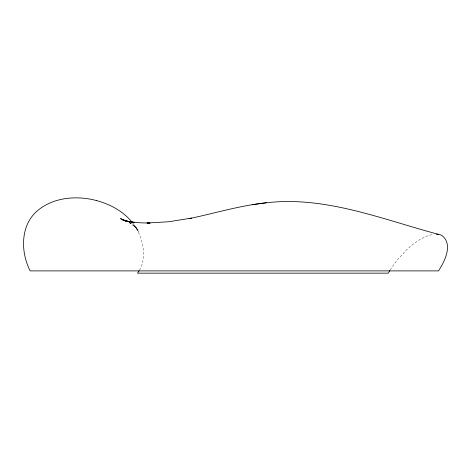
<?xml version="1.0" encoding="UTF-8"?>
<svg xmlns="http://www.w3.org/2000/svg" width="471" height="471" viewBox="0 0 471 471"><rect width="100%" height="100%" fill="white"/><g stroke="black" fill="none" stroke-linecap="round" stroke-linejoin="round"><path stroke-width="0.35" stroke-dasharray="2.35 1.77" d="M139.469 270.242C145.551 259.598 144.12 246.292 139.752 235.294A49.602 44.109 82.9 0 0 132.634 222.93M390.112 269.912L396.723 260.604L405.519 250.984A50.326 16.668 -53.9 0 1 409.317 247.446A49.679 16.456 -53.9 0 1 415.033 242.824C420.579 238.844 426.785 235.376 433.632 234.381M129.513 222.483L132.08 223.584L129.596 222.5M128.795 222.424L131.132 223.666L129.431 222.618M129.066 222.465L136.667 228.041L132.857 224.838L137.785 229.683L134.671 226.274L138.974 232.038L132.681 223.024"/><path stroke-width="0.71" d="M389.8 270.472L388.398 273.151L137.467 273.151L139.186 270.766M438.801 234.44C382.01 219.356 324.813 195.412 264.82 202.966C239.127 205.774 214.346 213.381 189.124 218.65L191.467 218.126L168.583 221.77L146.999 223.019L150.102 223.089L140.146 222.801L130.602 221.888L134.441 222.459L125.751 220.899L130.102 221.994L122.313 219.774L127.188 221.417L120.529 218.632L127.588 221.658M252.103 204.697L266.339 202.771M96.296 200.505C109.82 204.096 122.872 211.014 131.851 221.947M125.869 220.881L127.735 221.688M127.729 221.576L126.034 220.534L127.853 221.694M436.352 234.211A89.814 29.75 -53.9 0 1 437.618 234.275A86.741 28.731 -53.9 0 1 441.916 235.488C453.314 244.319 444.777 261.334 438.501 270.896L30.144 270.896A58.257 51.875 -89.8 0 1 26.282 261.299C21.154 244.961 22.696 224.92 35.543 212.468C48.413 200.098 67.418 196.401 84.692 198.338A101.1 90.456 85.1 0 1 96.296 200.516"/></g></svg>
